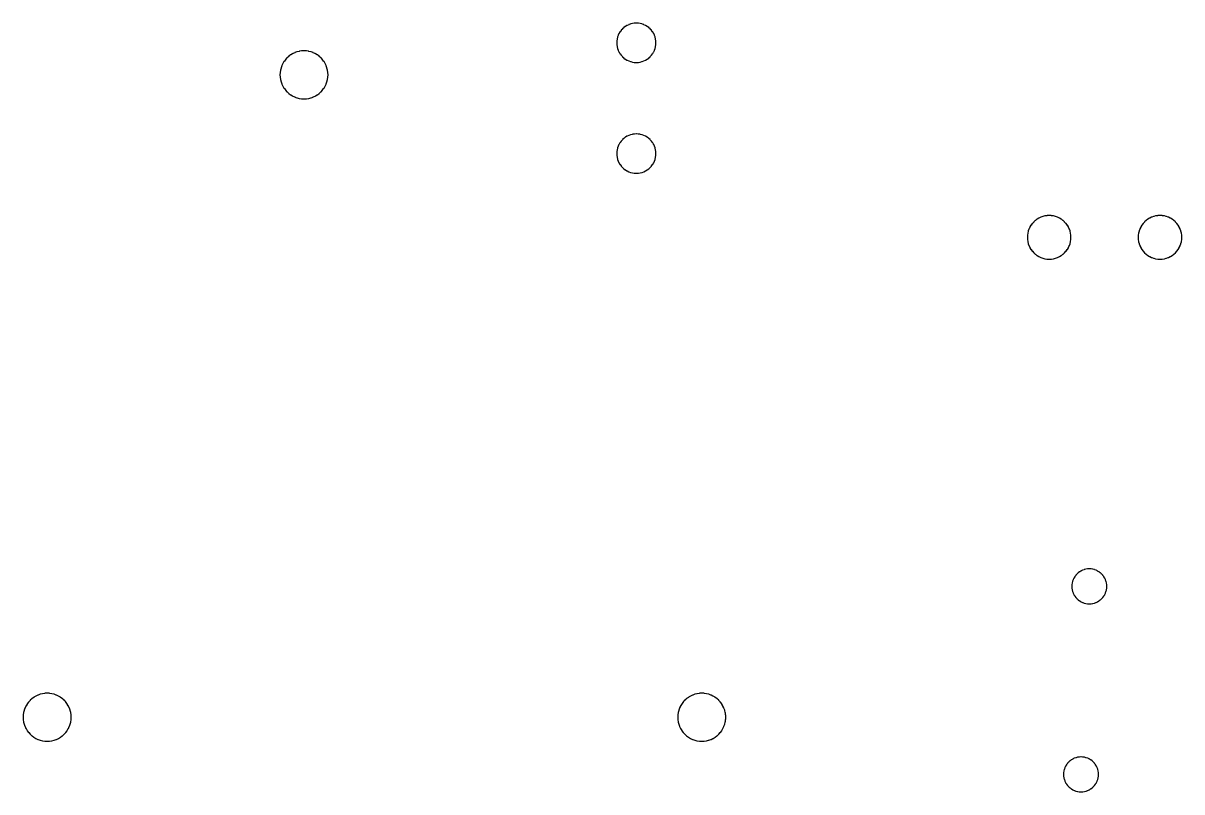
# Model space of a CAD drawing. Header units: metres. Extents: x 67.5 to 123.2, y -122.3 to -85.6.
# Drawn here: x 67.53 to 94.08, y -122.29 to -104.67 of the extents above; entities that cross this region are included whole.
import ezdxf

# ---------------------------------------------------------------- set-up
doc = ezdxf.new("R2010")
doc.units = ezdxf.units.M

msp = doc.modelspace()

# ---------------------------------------------------------------- linework, layer by layer
for points in [[(82.03, -105.118), (82.028, -105.078), (82.028, -105.077), (82.028, -105.076), (82.028, -105.075), (82.028, -105.073), (82.022, -105.035), (82.022, -105.033), (82.021, -105.032), (82.021, -105.031), (82.021, -105.03), (82.011, -104.992), (82.011, -104.991), (82.011, -104.989), (82.01, -104.988), (82.01, -104.987), (81.997, -104.95), (81.996, -104.949), (81.996, -104.948), (81.995, -104.947), (81.995, -104.946), (81.978, -104.91), (81.977, -104.909), (81.977, -104.908), (81.976, -104.907), (81.976, -104.906), (81.955, -104.872), (81.955, -104.871), (81.954, -104.87), (81.953, -104.869), (81.953, -104.868), (81.929, -104.836), (81.929, -104.835), (81.928, -104.835), (81.927, -104.834), (81.926, -104.833), (81.9, -104.804), (81.899, -104.803), (81.898, -104.802), (81.897, -104.801), (81.896, -104.8), (81.867, -104.774), (81.866, -104.773), (81.865, -104.772), (81.865, -104.771), (81.864, -104.771), (81.832, -104.747), (81.831, -104.747), (81.83, -104.746), (81.829, -104.745), (81.828, -104.745), (81.794, -104.724), (81.793, -104.724), (81.792, -104.723), (81.791, -104.723), (81.79, -104.722), (81.754, -104.705), (81.753, -104.705), (81.752, -104.704), (81.751, -104.704), (81.75, -104.703), (81.713, -104.69), (81.712, -104.69), (81.711, -104.689), (81.709, -104.689), (81.708, -104.689), (81.67, -104.679), (81.669, -104.679), (81.668, -104.679), (81.667, -104.678), (81.665, -104.678), (81.627, -104.672), (81.625, -104.672), (81.624, -104.672), (81.623, -104.672), (81.622, -104.672), (81.582, -104.67), (81.581, -104.67), (81.58, -104.67), (81.579, -104.67), (81.578, -104.67), (81.538, -104.672), (81.537, -104.672), (81.536, -104.672), (81.535, -104.672), (81.533, -104.672), (81.495, -104.678), (81.493, -104.678), (81.492, -104.679), (81.491, -104.679), (81.49, -104.679), (81.452, -104.689), (81.451, -104.689), (81.449, -104.689), (81.448, -104.69), (81.447, -104.69), (81.41, -104.703), (81.409, -104.704), (81.408, -104.704), (81.407, -104.705), (81.406, -104.705), (81.37, -104.722), (81.369, -104.723), (81.368, -104.723), (81.367, -104.724), (81.366, -104.724), (81.332, -104.745), (81.331, -104.745), (81.33, -104.746), (81.329, -104.747), (81.328, -104.747), (81.296, -104.771), (81.295, -104.771), (81.295, -104.772), (81.294, -104.773), (81.293, -104.774), (81.264, -104.8), (81.263, -104.801), (81.262, -104.802), (81.261, -104.803), (81.26, -104.804), (81.234, -104.833), (81.233, -104.834), (81.232, -104.835), (81.231, -104.835), (81.231, -104.836), (81.207, -104.868), (81.207, -104.869), (81.206, -104.87), (81.205, -104.871), (81.205, -104.872), (81.184, -104.906), (81.184, -104.907), (81.183, -104.908), (81.183, -104.909), (81.182, -104.91), (81.165, -104.946), (81.165, -104.947), (81.164, -104.948), (81.164, -104.949), (81.163, -104.95), (81.15, -104.987), (81.15, -104.988), (81.149, -104.989), (81.149, -104.991), (81.149, -104.992), (81.139, -105.03), (81.139, -105.031), (81.139, -105.032), (81.138, -105.033), (81.138, -105.035), (81.132, -105.073), (81.132, -105.075), (81.132, -105.076), (81.132, -105.077), (81.132, -105.078), (81.13, -105.118), (81.13, -105.119), (81.13, -105.12), (81.13, -105.121), (81.13, -105.122), (81.132, -105.162), (81.132, -105.163), (81.132, -105.164), (81.132, -105.165), (81.132, -105.167), (81.138, -105.205), (81.138, -105.207), (81.139, -105.208), (81.139, -105.209), (81.139, -105.21), (81.149, -105.248), (81.149, -105.249), (81.149, -105.251), (81.15, -105.252), (81.15, -105.253), (81.163, -105.29), (81.164, -105.291), (81.164, -105.292), (81.165, -105.293), (81.165, -105.294), (81.182, -105.33), (81.183, -105.331), (81.183, -105.332), (81.184, -105.333), (81.184, -105.334), (81.205, -105.368), (81.205, -105.369), (81.206, -105.37), (81.207, -105.371), (81.207, -105.372), (81.231, -105.404), (81.231, -105.405), (81.232, -105.405), (81.233, -105.406), (81.234, -105.407), (81.26, -105.436), (81.261, -105.437), (81.262, -105.438), (81.263, -105.439), (81.264, -105.44), (81.293, -105.466), (81.294, -105.467), (81.295, -105.468), (81.295, -105.469), (81.296, -105.469), (81.328, -105.493), (81.329, -105.493), (81.33, -105.494), (81.331, -105.495), (81.332, -105.495), (81.366, -105.516), (81.367, -105.516), (81.368, -105.517), (81.369, -105.517), (81.37, -105.518), (81.406, -105.535), (81.407, -105.535), (81.408, -105.536), (81.409, -105.536), (81.41, -105.537), (81.447, -105.55), (81.448, -105.55), (81.449, -105.551), (81.451, -105.551), (81.452, -105.551), (81.49, -105.561), (81.491, -105.561), (81.492, -105.561), (81.493, -105.562), (81.495, -105.562), (81.533, -105.568), (81.535, -105.568), (81.536, -105.568), (81.537, -105.568), (81.538, -105.568), (81.578, -105.57), (81.579, -105.57), (81.58, -105.57), (81.581, -105.57), (81.582, -105.57), (81.622, -105.568), (81.623, -105.568), (81.624, -105.568), (81.625, -105.568), (81.627, -105.568), (81.665, -105.562), (81.667, -105.562), (81.668, -105.561), (81.669, -105.561), (81.67, -105.561), (81.708, -105.551), (81.709, -105.551), (81.711, -105.551), (81.712, -105.55), (81.713, -105.55), (81.75, -105.537), (81.751, -105.536), (81.752, -105.536), (81.753, -105.535), (81.754, -105.535), (81.79, -105.518), (81.791, -105.517), (81.792, -105.517), (81.793, -105.516), (81.794, -105.516), (81.828, -105.495), (81.829, -105.495), (81.83, -105.494), (81.831, -105.493), (81.832, -105.493), (81.864, -105.469), (81.865, -105.469), (81.865, -105.468), (81.866, -105.467), (81.867, -105.466), (81.896, -105.44), (81.897, -105.439), (81.898, -105.438), (81.899, -105.437), (81.9, -105.436), (81.926, -105.407), (81.927, -105.406), (81.928, -105.405), (81.929, -105.405), (81.929, -105.404), (81.953, -105.372), (81.953, -105.371), (81.954, -105.37), (81.955, -105.369), (81.955, -105.368), (81.976, -105.334), (81.976, -105.333), (81.977, -105.332), (81.977, -105.331), (81.978, -105.33), (81.995, -105.294), (81.995, -105.293), (81.996, -105.292), (81.996, -105.291), (81.997, -105.29), (82.01, -105.253), (82.01, -105.252), (82.011, -105.251), (82.011, -105.249), (82.011, -105.248), (82.021, -105.21), (82.021, -105.209), (82.021, -105.208), (82.022, -105.207), (82.022, -105.205), (82.028, -105.167), (82.028, -105.165), (82.028, -105.164), (82.028, -105.163), (82.028, -105.162), (82.03, -105.122), (82.03, -105.121), (82.03, -105.12), (82.03, -105.119), (82.03, -105.118)], [(74.515, -105.853), (74.513, -105.804), (74.512, -105.802), (74.512, -105.801), (74.512, -105.8), (74.512, -105.799), (74.505, -105.75), (74.505, -105.749), (74.504, -105.748), (74.504, -105.746), (74.504, -105.745), (74.492, -105.698), (74.492, -105.697), (74.491, -105.695), (74.491, -105.694), (74.491, -105.693), (74.474, -105.647), (74.474, -105.646), (74.473, -105.645), (74.473, -105.643), (74.472, -105.642), (74.451, -105.598), (74.451, -105.597), (74.45, -105.596), (74.449, -105.595), (74.449, -105.594), (74.424, -105.552), (74.423, -105.55), (74.422, -105.549), (74.422, -105.548), (74.421, -105.547), (74.392, -105.508), (74.391, -105.507), (74.39, -105.506), (74.389, -105.505), (74.389, -105.504), (74.356, -105.468), (74.355, -105.467), (74.354, -105.466), (74.353, -105.465), (74.352, -105.464), (74.316, -105.431), (74.315, -105.431), (74.314, -105.43), (74.313, -105.429), (74.312, -105.428), (74.273, -105.399), (74.272, -105.398), (74.271, -105.398), (74.27, -105.397), (74.268, -105.396), (74.226, -105.371), (74.225, -105.371), (74.224, -105.37), (74.223, -105.369), (74.222, -105.369), (74.178, -105.348), (74.177, -105.347), (74.175, -105.347), (74.174, -105.346), (74.173, -105.346), (74.127, -105.329), (74.126, -105.329), (74.125, -105.329), (74.123, -105.328), (74.122, -105.328), (74.075, -105.316), (74.074, -105.316), (74.072, -105.316), (74.071, -105.315), (74.07, -105.315), (74.021, -105.308), (74.02, -105.308), (74.019, -105.308), (74.018, -105.308), (74.016, -105.307), (73.967, -105.305), (73.966, -105.305), (73.965, -105.305), (73.964, -105.305), (73.963, -105.305), (73.914, -105.307), (73.912, -105.308), (73.911, -105.308), (73.91, -105.308), (73.909, -105.308), (73.86, -105.315), (73.859, -105.315), (73.858, -105.316), (73.856, -105.316), (73.855, -105.316), (73.808, -105.328), (73.807, -105.328), (73.805, -105.329), (73.804, -105.329), (73.803, -105.329), (73.757, -105.346), (73.756, -105.346), (73.755, -105.347), (73.753, -105.347), (73.752, -105.348), (73.708, -105.369), (73.707, -105.369), (73.706, -105.37), (73.705, -105.371), (73.704, -105.371), (73.662, -105.396), (73.66, -105.397), (73.659, -105.398), (73.658, -105.398), (73.657, -105.399), (73.618, -105.428), (73.617, -105.429), (73.616, -105.43), (73.615, -105.431), (73.614, -105.431), (73.578, -105.464), (73.577, -105.465), (73.576, -105.466), (73.575, -105.467), (73.574, -105.468), (73.541, -105.504), (73.541, -105.505), (73.54, -105.506), (73.539, -105.507), (73.538, -105.508), (73.509, -105.547), (73.508, -105.548), (73.508, -105.549), (73.507, -105.55), (73.506, -105.552), (73.481, -105.594), (73.481, -105.595), (73.48, -105.596), (73.479, -105.597), (73.479, -105.598), (73.458, -105.642), (73.457, -105.643), (73.457, -105.645), (73.456, -105.646), (73.456, -105.647), (73.439, -105.693), (73.439, -105.694), (73.439, -105.695), (73.438, -105.697), (73.438, -105.698), (73.426, -105.745), (73.426, -105.746), (73.426, -105.748), (73.425, -105.749), (73.425, -105.75), (73.418, -105.799), (73.418, -105.8), (73.418, -105.801), (73.418, -105.802), (73.417, -105.804), (73.415, -105.853), (73.415, -105.854), (73.415, -105.855), (73.415, -105.856), (73.415, -105.857), (73.417, -105.906), (73.418, -105.908), (73.418, -105.909), (73.418, -105.91), (73.418, -105.911), (73.425, -105.96), (73.425, -105.961), (73.426, -105.962), (73.426, -105.964), (73.426, -105.965), (73.438, -106.012), (73.438, -106.013), (73.439, -106.015), (73.439, -106.016), (73.439, -106.017), (73.456, -106.063), (73.456, -106.064), (73.457, -106.065), (73.457, -106.067), (73.458, -106.068), (73.479, -106.112), (73.479, -106.113), (73.48, -106.114), (73.481, -106.115), (73.481, -106.116), (73.506, -106.158), (73.507, -106.16), (73.508, -106.161), (73.508, -106.162), (73.509, -106.163), (73.538, -106.202), (73.539, -106.203), (73.54, -106.204), (73.541, -106.205), (73.541, -106.206), (73.574, -106.242), (73.575, -106.243), (73.576, -106.244), (73.577, -106.245), (73.578, -106.246), (73.614, -106.279), (73.615, -106.279), (73.616, -106.28), (73.617, -106.281), (73.618, -106.282), (73.657, -106.311), (73.658, -106.312), (73.659, -106.312), (73.66, -106.313), (73.662, -106.314), (73.704, -106.339), (73.705, -106.339), (73.706, -106.34), (73.707, -106.341), (73.708, -106.341), (73.752, -106.362), (73.753, -106.363), (73.755, -106.363), (73.756, -106.364), (73.757, -106.364), (73.803, -106.381), (73.804, -106.381), (73.805, -106.381), (73.807, -106.382), (73.808, -106.382), (73.855, -106.394), (73.856, -106.394), (73.858, -106.394), (73.859, -106.395), (73.86, -106.395), (73.909, -106.402), (73.91, -106.402), (73.911, -106.402), (73.912, -106.402), (73.914, -106.403), (73.963, -106.405), (73.964, -106.405), (73.965, -106.405), (73.966, -106.405), (73.967, -106.405), (74.016, -106.403), (74.018, -106.402), (74.019, -106.402), (74.02, -106.402), (74.021, -106.402), (74.07, -106.395), (74.071, -106.395), (74.072, -106.394), (74.074, -106.394), (74.075, -106.394), (74.122, -106.382), (74.123, -106.382), (74.125, -106.381), (74.126, -106.381), (74.127, -106.381), (74.173, -106.364), (74.174, -106.364), (74.175, -106.363), (74.177, -106.363), (74.178, -106.362), (74.222, -106.341), (74.223, -106.341), (74.224, -106.34), (74.225, -106.339), (74.226, -106.339), (74.268, -106.314), (74.27, -106.313), (74.271, -106.312), (74.272, -106.312), (74.273, -106.311), (74.312, -106.282), (74.313, -106.281), (74.314, -106.28), (74.315, -106.279), (74.316, -106.279), (74.352, -106.246), (74.353, -106.245), (74.354, -106.244), (74.355, -106.243), (74.356, -106.242), (74.389, -106.206), (74.389, -106.205), (74.39, -106.204), (74.391, -106.203), (74.392, -106.202), (74.421, -106.163), (74.422, -106.162), (74.422, -106.161), (74.423, -106.16), (74.424, -106.158), (74.449, -106.116), (74.449, -106.115), (74.45, -106.114), (74.451, -106.113), (74.451, -106.112), (74.472, -106.068), (74.473, -106.067), (74.473, -106.065), (74.474, -106.064), (74.474, -106.063), (74.491, -106.017), (74.491, -106.016), (74.491, -106.015), (74.492, -106.013), (74.492, -106.012), (74.504, -105.965), (74.504, -105.964), (74.504, -105.962), (74.505, -105.961), (74.505, -105.96), (74.512, -105.911), (74.512, -105.91), (74.512, -105.909), (74.512, -105.908), (74.513, -105.906), (74.515, -105.857), (74.515, -105.856), (74.515, -105.855), (74.515, -105.854), (74.515, -105.853)], [(82.03, -107.658), (82.028, -107.618), (82.028, -107.617), (82.028, -107.616), (82.028, -107.615), (82.028, -107.613), (82.022, -107.575), (82.022, -107.573), (82.021, -107.572), (82.021, -107.571), (82.021, -107.57), (82.011, -107.532), (82.011, -107.531), (82.011, -107.529), (82.01, -107.528), (82.01, -107.527), (81.997, -107.49), (81.996, -107.489), (81.996, -107.488), (81.995, -107.487), (81.995, -107.486), (81.978, -107.45), (81.977, -107.449), (81.977, -107.448), (81.976, -107.447), (81.976, -107.446), (81.955, -107.412), (81.955, -107.411), (81.954, -107.41), (81.953, -107.409), (81.953, -107.408), (81.929, -107.376), (81.929, -107.375), (81.928, -107.375), (81.927, -107.374), (81.926, -107.373), (81.9, -107.344), (81.899, -107.343), (81.898, -107.342), (81.897, -107.341), (81.896, -107.34), (81.867, -107.314), (81.866, -107.313), (81.865, -107.312), (81.865, -107.311), (81.864, -107.311), (81.832, -107.287), (81.831, -107.287), (81.83, -107.286), (81.829, -107.285), (81.828, -107.285), (81.794, -107.264), (81.793, -107.264), (81.792, -107.263), (81.791, -107.263), (81.79, -107.262), (81.754, -107.245), (81.753, -107.245), (81.752, -107.244), (81.751, -107.244), (81.75, -107.243), (81.713, -107.23), (81.712, -107.23), (81.711, -107.229), (81.709, -107.229), (81.708, -107.229), (81.67, -107.219), (81.669, -107.219), (81.668, -107.219), (81.667, -107.218), (81.665, -107.218), (81.627, -107.212), (81.625, -107.212), (81.624, -107.212), (81.623, -107.212), (81.622, -107.212), (81.582, -107.21), (81.581, -107.21), (81.58, -107.21), (81.579, -107.21), (81.578, -107.21), (81.538, -107.212), (81.537, -107.212), (81.536, -107.212), (81.535, -107.212), (81.533, -107.212), (81.495, -107.218), (81.493, -107.218), (81.492, -107.219), (81.491, -107.219), (81.49, -107.219), (81.452, -107.229), (81.451, -107.229), (81.449, -107.229), (81.448, -107.23), (81.447, -107.23), (81.41, -107.243), (81.409, -107.244), (81.408, -107.244), (81.407, -107.245), (81.406, -107.245), (81.37, -107.262), (81.369, -107.263), (81.368, -107.263), (81.367, -107.264), (81.366, -107.264), (81.332, -107.285), (81.331, -107.285), (81.33, -107.286), (81.329, -107.287), (81.328, -107.287), (81.296, -107.311), (81.295, -107.311), (81.295, -107.312), (81.294, -107.313), (81.293, -107.314), (81.264, -107.34), (81.263, -107.341), (81.262, -107.342), (81.261, -107.343), (81.26, -107.344), (81.234, -107.373), (81.233, -107.374), (81.232, -107.375), (81.231, -107.375), (81.231, -107.376), (81.207, -107.408), (81.207, -107.409), (81.206, -107.41), (81.205, -107.411), (81.205, -107.412), (81.184, -107.446), (81.184, -107.447), (81.183, -107.448), (81.183, -107.449), (81.182, -107.45), (81.165, -107.486), (81.165, -107.487), (81.164, -107.488), (81.164, -107.489), (81.163, -107.49), (81.15, -107.527), (81.15, -107.528), (81.149, -107.529), (81.149, -107.531), (81.149, -107.532), (81.139, -107.57), (81.139, -107.571), (81.139, -107.572), (81.138, -107.573), (81.138, -107.575), (81.132, -107.613), (81.132, -107.615), (81.132, -107.616), (81.132, -107.617), (81.132, -107.618), (81.13, -107.658), (81.13, -107.659), (81.13, -107.66), (81.13, -107.661), (81.13, -107.662), (81.132, -107.702), (81.132, -107.703), (81.132, -107.704), (81.132, -107.705), (81.132, -107.707), (81.138, -107.745), (81.138, -107.747), (81.139, -107.748), (81.139, -107.749), (81.139, -107.75), (81.149, -107.788), (81.149, -107.789), (81.149, -107.791), (81.15, -107.792), (81.15, -107.793), (81.163, -107.83), (81.164, -107.831), (81.164, -107.832), (81.165, -107.833), (81.165, -107.834), (81.182, -107.87), (81.183, -107.871), (81.183, -107.872), (81.184, -107.873), (81.184, -107.874), (81.205, -107.908), (81.205, -107.909), (81.206, -107.91), (81.207, -107.911), (81.207, -107.912), (81.231, -107.944), (81.231, -107.945), (81.232, -107.945), (81.233, -107.946), (81.234, -107.947), (81.26, -107.976), (81.261, -107.977), (81.262, -107.978), (81.263, -107.979), (81.264, -107.98), (81.293, -108.006), (81.294, -108.007), (81.295, -108.008), (81.295, -108.009), (81.296, -108.009), (81.328, -108.033), (81.329, -108.033), (81.33, -108.034), (81.331, -108.035), (81.332, -108.035), (81.366, -108.056), (81.367, -108.056), (81.368, -108.057), (81.369, -108.057), (81.37, -108.058), (81.406, -108.075), (81.407, -108.075), (81.408, -108.076), (81.409, -108.076), (81.41, -108.077), (81.447, -108.09), (81.448, -108.09), (81.449, -108.091), (81.451, -108.091), (81.452, -108.091), (81.49, -108.101), (81.491, -108.101), (81.492, -108.101), (81.493, -108.102), (81.495, -108.102), (81.533, -108.108), (81.535, -108.108), (81.536, -108.108), (81.537, -108.108), (81.538, -108.108), (81.578, -108.11), (81.579, -108.11), (81.58, -108.11), (81.581, -108.11), (81.582, -108.11), (81.622, -108.108), (81.623, -108.108), (81.624, -108.108), (81.625, -108.108), (81.627, -108.108), (81.665, -108.102), (81.667, -108.102), (81.668, -108.101), (81.669, -108.101), (81.67, -108.101), (81.708, -108.091), (81.709, -108.091), (81.711, -108.091), (81.712, -108.09), (81.713, -108.09), (81.75, -108.077), (81.751, -108.076), (81.752, -108.076), (81.753, -108.075), (81.754, -108.075), (81.79, -108.058), (81.791, -108.057), (81.792, -108.057), (81.793, -108.056), (81.794, -108.056), (81.828, -108.035), (81.829, -108.035), (81.83, -108.034), (81.831, -108.033), (81.832, -108.033), (81.864, -108.009), (81.865, -108.009), (81.865, -108.008), (81.866, -108.007), (81.867, -108.006), (81.896, -107.98), (81.897, -107.979), (81.898, -107.978), (81.899, -107.977), (81.9, -107.976), (81.926, -107.947), (81.927, -107.946), (81.928, -107.945), (81.929, -107.945), (81.929, -107.944), (81.953, -107.912), (81.953, -107.911), (81.954, -107.91), (81.955, -107.909), (81.955, -107.908), (81.976, -107.874), (81.976, -107.873), (81.977, -107.872), (81.977, -107.871), (81.978, -107.87), (81.995, -107.834), (81.995, -107.833), (81.996, -107.832), (81.996, -107.831), (81.997, -107.83), (82.01, -107.793), (82.01, -107.792), (82.011, -107.791), (82.011, -107.789), (82.011, -107.788), (82.021, -107.75), (82.021, -107.749), (82.021, -107.748), (82.022, -107.747), (82.022, -107.745), (82.028, -107.707), (82.028, -107.705), (82.028, -107.704), (82.028, -107.703), (82.028, -107.702), (82.03, -107.662), (82.03, -107.661), (82.03, -107.66), (82.03, -107.659), (82.03, -107.658)], [(91.54, -109.578), (91.538, -109.533), (91.538, -109.532), (91.538, -109.531), (91.537, -109.53), (91.537, -109.529), (91.531, -109.485), (91.531, -109.484), (91.53, -109.482), (91.53, -109.481), (91.53, -109.48), (91.519, -109.437), (91.519, -109.436), (91.518, -109.435), (91.518, -109.434), (91.518, -109.433), (91.503, -109.391), (91.502, -109.39), (91.502, -109.389), (91.501, -109.388), (91.501, -109.386), (91.482, -109.346), (91.482, -109.345), (91.481, -109.344), (91.48, -109.343), (91.48, -109.342), (91.457, -109.304), (91.456, -109.303), (91.456, -109.302), (91.455, -109.301), (91.454, -109.3), (91.428, -109.265), (91.427, -109.264), (91.427, -109.263), (91.426, -109.262), (91.425, -109.261), (91.395, -109.228), (91.394, -109.227), (91.394, -109.226), (91.393, -109.226), (91.392, -109.225), (91.359, -109.195), (91.358, -109.194), (91.357, -109.193), (91.356, -109.193), (91.355, -109.192), (91.32, -109.166), (91.319, -109.165), (91.318, -109.164), (91.317, -109.164), (91.316, -109.163), (91.278, -109.14), (91.277, -109.14), (91.276, -109.139), (91.275, -109.138), (91.274, -109.138), (91.234, -109.119), (91.232, -109.119), (91.231, -109.118), (91.23, -109.118), (91.229, -109.117), (91.187, -109.102), (91.186, -109.102), (91.185, -109.102), (91.184, -109.101), (91.183, -109.101), (91.14, -109.09), (91.139, -109.09), (91.138, -109.09), (91.136, -109.089), (91.135, -109.089), (91.091, -109.083), (91.09, -109.083), (91.089, -109.082), (91.088, -109.082), (91.087, -109.082), (91.042, -109.08), (91.041, -109.08), (91.04, -109.08), (91.039, -109.08), (91.038, -109.08), (90.993, -109.082), (90.992, -109.082), (90.991, -109.082), (90.99, -109.083), (90.989, -109.083), (90.945, -109.089), (90.944, -109.089), (90.942, -109.09), (90.941, -109.09), (90.94, -109.09), (90.897, -109.101), (90.896, -109.101), (90.895, -109.102), (90.894, -109.102), (90.893, -109.102), (90.851, -109.117), (90.85, -109.118), (90.849, -109.118), (90.848, -109.119), (90.846, -109.119), (90.806, -109.138), (90.805, -109.138), (90.804, -109.139), (90.803, -109.14), (90.802, -109.14), (90.764, -109.163), (90.763, -109.164), (90.762, -109.164), (90.761, -109.165), (90.76, -109.166), (90.725, -109.192), (90.724, -109.193), (90.723, -109.193), (90.722, -109.194), (90.721, -109.195), (90.688, -109.225), (90.687, -109.226), (90.686, -109.226), (90.686, -109.227), (90.685, -109.228), (90.655, -109.261), (90.654, -109.262), (90.653, -109.263), (90.653, -109.264), (90.652, -109.265), (90.626, -109.3), (90.625, -109.301), (90.624, -109.302), (90.624, -109.303), (90.623, -109.304), (90.6, -109.342), (90.6, -109.343), (90.599, -109.344), (90.598, -109.345), (90.598, -109.346), (90.579, -109.386), (90.579, -109.388), (90.578, -109.389), (90.578, -109.39), (90.577, -109.391), (90.562, -109.433), (90.562, -109.434), (90.562, -109.435), (90.561, -109.436), (90.561, -109.437), (90.55, -109.48), (90.55, -109.481), (90.55, -109.482), (90.549, -109.484), (90.549, -109.485), (90.543, -109.529), (90.543, -109.53), (90.542, -109.531), (90.542, -109.532), (90.542, -109.533), (90.54, -109.578), (90.54, -109.579), (90.54, -109.58), (90.54, -109.581), (90.54, -109.582), (90.542, -109.627), (90.542, -109.628), (90.542, -109.629), (90.543, -109.63), (90.543, -109.631), (90.549, -109.675), (90.549, -109.676), (90.55, -109.678), (90.55, -109.679), (90.55, -109.68), (90.561, -109.723), (90.561, -109.724), (90.562, -109.725), (90.562, -109.726), (90.562, -109.727), (90.577, -109.769), (90.578, -109.77), (90.578, -109.771), (90.579, -109.772), (90.579, -109.774), (90.598, -109.814), (90.598, -109.815), (90.599, -109.816), (90.6, -109.817), (90.6, -109.818), (90.623, -109.856), (90.624, -109.857), (90.624, -109.858), (90.625, -109.859), (90.626, -109.86), (90.652, -109.895), (90.653, -109.896), (90.653, -109.897), (90.654, -109.898), (90.655, -109.899), (90.685, -109.932), (90.686, -109.933), (90.686, -109.934), (90.687, -109.934), (90.688, -109.935), (90.721, -109.965), (90.722, -109.966), (90.723, -109.967), (90.724, -109.967), (90.725, -109.968), (90.76, -109.994), (90.761, -109.995), (90.762, -109.996), (90.763, -109.996), (90.764, -109.997), (90.802, -110.02), (90.803, -110.02), (90.804, -110.021), (90.805, -110.022), (90.806, -110.022), (90.846, -110.041), (90.848, -110.041), (90.849, -110.042), (90.85, -110.042), (90.851, -110.043), (90.893, -110.058), (90.894, -110.058), (90.895, -110.058), (90.896, -110.059), (90.897, -110.059), (90.94, -110.07), (90.941, -110.07), (90.942, -110.07), (90.944, -110.071), (90.945, -110.071), (90.989, -110.077), (90.99, -110.077), (90.991, -110.078), (90.992, -110.078), (90.993, -110.078), (91.038, -110.08), (91.039, -110.08), (91.04, -110.08), (91.041, -110.08), (91.042, -110.08), (91.087, -110.078), (91.088, -110.078), (91.089, -110.078), (91.09, -110.077), (91.091, -110.077), (91.135, -110.071), (91.136, -110.071), (91.138, -110.07), (91.139, -110.07), (91.14, -110.07), (91.183, -110.059), (91.184, -110.059), (91.185, -110.058), (91.186, -110.058), (91.187, -110.058), (91.229, -110.043), (91.23, -110.042), (91.231, -110.042), (91.232, -110.041), (91.234, -110.041), (91.274, -110.022), (91.275, -110.022), (91.276, -110.021), (91.277, -110.02), (91.278, -110.02), (91.316, -109.997), (91.317, -109.996), (91.318, -109.996), (91.319, -109.995), (91.32, -109.994), (91.355, -109.968), (91.356, -109.967), (91.357, -109.967), (91.358, -109.966), (91.359, -109.965), (91.392, -109.935), (91.393, -109.934), (91.394, -109.934), (91.394, -109.933), (91.395, -109.932), (91.425, -109.899), (91.426, -109.898), (91.427, -109.897), (91.427, -109.896), (91.428, -109.895), (91.454, -109.86), (91.455, -109.859), (91.456, -109.858), (91.456, -109.857), (91.457, -109.856), (91.48, -109.818), (91.48, -109.817), (91.481, -109.816), (91.482, -109.815), (91.482, -109.814), (91.501, -109.774), (91.501, -109.772), (91.502, -109.771), (91.502, -109.77), (91.503, -109.769), (91.518, -109.727), (91.518, -109.726), (91.518, -109.725), (91.519, -109.724), (91.519, -109.723), (91.53, -109.68), (91.53, -109.679), (91.53, -109.678), (91.531, -109.676), (91.531, -109.675), (91.537, -109.631), (91.537, -109.63), (91.538, -109.629), (91.538, -109.628), (91.538, -109.627), (91.54, -109.582), (91.54, -109.581), (91.54, -109.58), (91.54, -109.579), (91.54, -109.578)], [(94.08, -109.578), (94.078, -109.533), (94.078, -109.532), (94.078, -109.531), (94.077, -109.53), (94.077, -109.529), (94.071, -109.485), (94.071, -109.484), (94.07, -109.482), (94.07, -109.481), (94.07, -109.48), (94.059, -109.437), (94.059, -109.436), (94.058, -109.435), (94.058, -109.434), (94.058, -109.433), (94.043, -109.391), (94.042, -109.39), (94.042, -109.389), (94.041, -109.388), (94.041, -109.386), (94.022, -109.346), (94.022, -109.345), (94.021, -109.344), (94.02, -109.343), (94.02, -109.342), (93.997, -109.304), (93.996, -109.303), (93.996, -109.302), (93.995, -109.301), (93.994, -109.3), (93.968, -109.265), (93.967, -109.264), (93.967, -109.263), (93.966, -109.262), (93.965, -109.261), (93.935, -109.228), (93.934, -109.227), (93.934, -109.226), (93.933, -109.226), (93.932, -109.225), (93.899, -109.195), (93.898, -109.194), (93.897, -109.193), (93.896, -109.193), (93.895, -109.192), (93.86, -109.166), (93.859, -109.165), (93.858, -109.164), (93.857, -109.164), (93.856, -109.163), (93.818, -109.14), (93.817, -109.14), (93.816, -109.139), (93.815, -109.138), (93.814, -109.138), (93.774, -109.119), (93.772, -109.119), (93.771, -109.118), (93.77, -109.118), (93.769, -109.117), (93.727, -109.102), (93.726, -109.102), (93.725, -109.102), (93.724, -109.101), (93.723, -109.101), (93.68, -109.09), (93.679, -109.09), (93.678, -109.09), (93.676, -109.089), (93.675, -109.089), (93.631, -109.083), (93.63, -109.083), (93.629, -109.082), (93.628, -109.082), (93.627, -109.082), (93.582, -109.08), (93.581, -109.08), (93.58, -109.08), (93.579, -109.08), (93.578, -109.08), (93.533, -109.082), (93.532, -109.082), (93.531, -109.082), (93.53, -109.083), (93.529, -109.083), (93.485, -109.089), (93.484, -109.089), (93.482, -109.09), (93.481, -109.09), (93.48, -109.09), (93.437, -109.101), (93.436, -109.101), (93.435, -109.102), (93.434, -109.102), (93.433, -109.102), (93.391, -109.117), (93.39, -109.118), (93.389, -109.118), (93.388, -109.119), (93.386, -109.119), (93.346, -109.138), (93.345, -109.138), (93.344, -109.139), (93.343, -109.14), (93.342, -109.14), (93.304, -109.163), (93.303, -109.164), (93.302, -109.164), (93.301, -109.165), (93.3, -109.166), (93.265, -109.192), (93.264, -109.193), (93.263, -109.193), (93.262, -109.194), (93.261, -109.195), (93.228, -109.225), (93.227, -109.226), (93.226, -109.226), (93.226, -109.227), (93.225, -109.228), (93.195, -109.261), (93.194, -109.262), (93.193, -109.263), (93.193, -109.264), (93.192, -109.265), (93.166, -109.3), (93.165, -109.301), (93.164, -109.302), (93.164, -109.303), (93.163, -109.304), (93.14, -109.342), (93.14, -109.343), (93.139, -109.344), (93.138, -109.345), (93.138, -109.346), (93.119, -109.386), (93.119, -109.388), (93.118, -109.389), (93.118, -109.39), (93.117, -109.391), (93.102, -109.433), (93.102, -109.434), (93.102, -109.435), (93.101, -109.436), (93.101, -109.437), (93.09, -109.48), (93.09, -109.481), (93.09, -109.482), (93.089, -109.484), (93.089, -109.485), (93.083, -109.529), (93.083, -109.53), (93.082, -109.531), (93.082, -109.532), (93.082, -109.533), (93.08, -109.578), (93.08, -109.579), (93.08, -109.58), (93.08, -109.581), (93.08, -109.582), (93.082, -109.627), (93.082, -109.628), (93.082, -109.629), (93.083, -109.63), (93.083, -109.631), (93.089, -109.675), (93.089, -109.676), (93.09, -109.678), (93.09, -109.679), (93.09, -109.68), (93.101, -109.723), (93.101, -109.724), (93.102, -109.725), (93.102, -109.726), (93.102, -109.727), (93.117, -109.769), (93.118, -109.77), (93.118, -109.771), (93.119, -109.772), (93.119, -109.774), (93.138, -109.814), (93.138, -109.815), (93.139, -109.816), (93.14, -109.817), (93.14, -109.818), (93.163, -109.856), (93.164, -109.857), (93.164, -109.858), (93.165, -109.859), (93.166, -109.86), (93.192, -109.895), (93.193, -109.896), (93.193, -109.897), (93.194, -109.898), (93.195, -109.899), (93.225, -109.932), (93.226, -109.933), (93.226, -109.934), (93.227, -109.934), (93.228, -109.935), (93.261, -109.965), (93.262, -109.966), (93.263, -109.967), (93.264, -109.967), (93.265, -109.968), (93.3, -109.994), (93.301, -109.995), (93.302, -109.996), (93.303, -109.996), (93.304, -109.997), (93.342, -110.02), (93.343, -110.02), (93.344, -110.021), (93.345, -110.022), (93.346, -110.022), (93.386, -110.041), (93.388, -110.041), (93.389, -110.042), (93.39, -110.042), (93.391, -110.043), (93.433, -110.058), (93.434, -110.058), (93.435, -110.058), (93.436, -110.059), (93.437, -110.059), (93.48, -110.07), (93.481, -110.07), (93.482, -110.07), (93.484, -110.071), (93.485, -110.071), (93.529, -110.077), (93.53, -110.077), (93.531, -110.078), (93.532, -110.078), (93.533, -110.078), (93.578, -110.08), (93.579, -110.08), (93.58, -110.08), (93.581, -110.08), (93.582, -110.08), (93.627, -110.078), (93.628, -110.078), (93.629, -110.078), (93.63, -110.077), (93.631, -110.077), (93.675, -110.071), (93.676, -110.071), (93.678, -110.07), (93.679, -110.07), (93.68, -110.07), (93.723, -110.059), (93.724, -110.059), (93.725, -110.058), (93.726, -110.058), (93.727, -110.058), (93.769, -110.043), (93.77, -110.042), (93.771, -110.042), (93.772, -110.041), (93.774, -110.041), (93.814, -110.022), (93.815, -110.022), (93.816, -110.021), (93.817, -110.02), (93.818, -110.02), (93.856, -109.997), (93.857, -109.996), (93.858, -109.996), (93.859, -109.995), (93.86, -109.994), (93.895, -109.968), (93.896, -109.967), (93.897, -109.967), (93.898, -109.966), (93.899, -109.965), (93.932, -109.935), (93.933, -109.934), (93.934, -109.934), (93.934, -109.933), (93.935, -109.932), (93.965, -109.899), (93.966, -109.898), (93.967, -109.897), (93.967, -109.896), (93.968, -109.895), (93.994, -109.86), (93.995, -109.859), (93.996, -109.858), (93.996, -109.857), (93.997, -109.856), (94.02, -109.818), (94.02, -109.817), (94.021, -109.816), (94.022, -109.815), (94.022, -109.814), (94.041, -109.774), (94.041, -109.772), (94.042, -109.771), (94.042, -109.77), (94.043, -109.769), (94.058, -109.727), (94.058, -109.726), (94.058, -109.725), (94.059, -109.724), (94.059, -109.723), (94.07, -109.68), (94.07, -109.679), (94.07, -109.678), (94.071, -109.676), (94.071, -109.675), (94.077, -109.631), (94.077, -109.63), (94.078, -109.629), (94.078, -109.628), (94.078, -109.627), (94.08, -109.582), (94.08, -109.581), (94.08, -109.58), (94.08, -109.579), (94.08, -109.578)], [(92.36, -117.578), (92.358, -117.543), (92.358, -117.542), (92.358, -117.541), (92.358, -117.54), (92.358, -117.538), (92.353, -117.504), (92.353, -117.503), (92.352, -117.502), (92.352, -117.501), (92.352, -117.5), (92.343, -117.466), (92.343, -117.465), (92.343, -117.464), (92.342, -117.463), (92.342, -117.462), (92.33, -117.429), (92.33, -117.428), (92.33, -117.427), (92.329, -117.426), (92.329, -117.425), (92.314, -117.394), (92.313, -117.393), (92.313, -117.391), (92.312, -117.39), (92.312, -117.389), (92.294, -117.36), (92.293, -117.359), (92.293, -117.358), (92.292, -117.357), (92.291, -117.356), (92.271, -117.328), (92.27, -117.327), (92.269, -117.326), (92.268, -117.325), (92.268, -117.324), (92.245, -117.299), (92.244, -117.298), (92.243, -117.297), (92.242, -117.296), (92.241, -117.295), (92.216, -117.272), (92.215, -117.272), (92.214, -117.271), (92.213, -117.27), (92.212, -117.269), (92.184, -117.249), (92.183, -117.248), (92.182, -117.247), (92.181, -117.247), (92.18, -117.246), (92.151, -117.228), (92.15, -117.228), (92.149, -117.227), (92.147, -117.227), (92.146, -117.226), (92.115, -117.211), (92.114, -117.211), (92.113, -117.21), (92.112, -117.21), (92.111, -117.21), (92.078, -117.198), (92.077, -117.198), (92.076, -117.197), (92.075, -117.197), (92.074, -117.197), (92.04, -117.188), (92.039, -117.188), (92.038, -117.188), (92.037, -117.187), (92.036, -117.187), (92.002, -117.182), (92, -117.182), (91.999, -117.182), (91.998, -117.182), (91.997, -117.182), (91.962, -117.18), (91.961, -117.18), (91.96, -117.18), (91.959, -117.18), (91.958, -117.18), (91.923, -117.182), (91.922, -117.182), (91.921, -117.182), (91.92, -117.182), (91.918, -117.182), (91.884, -117.187), (91.883, -117.187), (91.882, -117.188), (91.881, -117.188), (91.88, -117.188), (91.846, -117.197), (91.845, -117.197), (91.844, -117.197), (91.843, -117.198), (91.842, -117.198), (91.809, -117.21), (91.808, -117.21), (91.807, -117.21), (91.806, -117.211), (91.805, -117.211), (91.774, -117.226), (91.773, -117.227), (91.771, -117.227), (91.77, -117.228), (91.769, -117.228), (91.74, -117.246), (91.739, -117.247), (91.738, -117.247), (91.737, -117.248), (91.736, -117.249), (91.708, -117.269), (91.707, -117.27), (91.706, -117.271), (91.705, -117.272), (91.704, -117.272), (91.679, -117.295), (91.678, -117.296), (91.677, -117.297), (91.676, -117.298), (91.675, -117.299), (91.652, -117.324), (91.652, -117.325), (91.651, -117.326), (91.65, -117.327), (91.649, -117.328), (91.629, -117.356), (91.628, -117.357), (91.627, -117.358), (91.627, -117.359), (91.626, -117.36), (91.608, -117.389), (91.608, -117.39), (91.607, -117.391), (91.607, -117.393), (91.606, -117.394), (91.591, -117.425), (91.591, -117.426), (91.59, -117.427), (91.59, -117.428), (91.59, -117.429), (91.578, -117.462), (91.578, -117.463), (91.577, -117.464), (91.577, -117.465), (91.577, -117.466), (91.568, -117.5), (91.568, -117.501), (91.568, -117.502), (91.567, -117.503), (91.567, -117.504), (91.562, -117.538), (91.562, -117.54), (91.562, -117.541), (91.562, -117.542), (91.562, -117.543), (91.56, -117.578), (91.56, -117.579), (91.56, -117.58), (91.56, -117.581), (91.56, -117.582), (91.562, -117.617), (91.562, -117.618), (91.562, -117.619), (91.562, -117.62), (91.562, -117.622), (91.567, -117.656), (91.567, -117.657), (91.568, -117.658), (91.568, -117.659), (91.568, -117.66), (91.577, -117.694), (91.577, -117.695), (91.577, -117.696), (91.578, -117.697), (91.578, -117.698), (91.59, -117.731), (91.59, -117.732), (91.59, -117.733), (91.591, -117.734), (91.591, -117.735), (91.606, -117.766), (91.607, -117.767), (91.607, -117.769), (91.608, -117.77), (91.608, -117.771), (91.626, -117.8), (91.627, -117.801), (91.627, -117.802), (91.628, -117.803), (91.629, -117.804), (91.649, -117.832), (91.65, -117.833), (91.651, -117.834), (91.652, -117.835), (91.652, -117.836), (91.675, -117.861), (91.676, -117.862), (91.677, -117.863), (91.678, -117.864), (91.679, -117.865), (91.704, -117.888), (91.705, -117.888), (91.706, -117.889), (91.707, -117.89), (91.708, -117.891), (91.736, -117.911), (91.737, -117.912), (91.738, -117.913), (91.739, -117.913), (91.74, -117.914), (91.769, -117.932), (91.77, -117.932), (91.771, -117.933), (91.773, -117.933), (91.774, -117.934), (91.805, -117.949), (91.806, -117.949), (91.807, -117.95), (91.808, -117.95), (91.809, -117.95), (91.842, -117.962), (91.843, -117.962), (91.844, -117.963), (91.845, -117.963), (91.846, -117.963), (91.88, -117.972), (91.881, -117.972), (91.882, -117.972), (91.883, -117.973), (91.884, -117.973), (91.918, -117.978), (91.92, -117.978), (91.921, -117.978), (91.922, -117.978), (91.923, -117.978), (91.958, -117.98), (91.959, -117.98), (91.96, -117.98), (91.961, -117.98), (91.962, -117.98), (91.997, -117.978), (91.998, -117.978), (91.999, -117.978), (92, -117.978), (92.002, -117.978), (92.036, -117.973), (92.037, -117.973), (92.038, -117.972), (92.039, -117.972), (92.04, -117.972), (92.074, -117.963), (92.075, -117.963), (92.076, -117.963), (92.077, -117.962), (92.078, -117.962), (92.111, -117.95), (92.112, -117.95), (92.113, -117.95), (92.114, -117.949), (92.115, -117.949), (92.146, -117.934), (92.147, -117.933), (92.149, -117.933), (92.15, -117.932), (92.151, -117.932), (92.18, -117.914), (92.181, -117.913), (92.182, -117.913), (92.183, -117.912), (92.184, -117.911), (92.212, -117.891), (92.213, -117.89), (92.214, -117.889), (92.215, -117.888), (92.216, -117.888), (92.241, -117.865), (92.242, -117.864), (92.243, -117.863), (92.244, -117.862), (92.245, -117.861), (92.268, -117.836), (92.268, -117.835), (92.269, -117.834), (92.27, -117.833), (92.271, -117.832), (92.291, -117.804), (92.292, -117.803), (92.293, -117.802), (92.293, -117.801), (92.294, -117.8), (92.312, -117.771), (92.312, -117.77), (92.313, -117.769), (92.313, -117.767), (92.314, -117.766), (92.329, -117.735), (92.329, -117.734), (92.33, -117.733), (92.33, -117.732), (92.33, -117.731), (92.342, -117.698), (92.342, -117.697), (92.343, -117.696), (92.343, -117.695), (92.343, -117.694), (92.352, -117.66), (92.352, -117.659), (92.352, -117.658), (92.353, -117.657), (92.353, -117.656), (92.358, -117.622), (92.358, -117.62), (92.358, -117.619), (92.358, -117.618), (92.358, -117.617), (92.36, -117.582), (92.36, -117.581), (92.36, -117.58), (92.36, -117.579), (92.36, -117.578)], [(68.63, -120.578), (68.628, -120.529), (68.627, -120.527), (68.627, -120.526), (68.627, -120.525), (68.627, -120.524), (68.62, -120.475), (68.62, -120.474), (68.619, -120.473), (68.619, -120.471), (68.619, -120.47), (68.607, -120.423), (68.607, -120.422), (68.606, -120.42), (68.606, -120.419), (68.606, -120.418), (68.589, -120.372), (68.589, -120.371), (68.588, -120.37), (68.588, -120.368), (68.587, -120.367), (68.566, -120.323), (68.566, -120.322), (68.565, -120.321), (68.564, -120.32), (68.564, -120.319), (68.539, -120.277), (68.538, -120.275), (68.537, -120.274), (68.537, -120.273), (68.536, -120.272), (68.507, -120.233), (68.506, -120.232), (68.505, -120.231), (68.504, -120.23), (68.504, -120.229), (68.471, -120.193), (68.47, -120.192), (68.469, -120.191), (68.468, -120.19), (68.467, -120.189), (68.431, -120.156), (68.43, -120.156), (68.429, -120.155), (68.428, -120.154), (68.427, -120.153), (68.388, -120.124), (68.387, -120.123), (68.386, -120.123), (68.385, -120.122), (68.383, -120.121), (68.341, -120.096), (68.34, -120.096), (68.339, -120.095), (68.338, -120.094), (68.337, -120.094), (68.293, -120.073), (68.292, -120.072), (68.29, -120.072), (68.289, -120.071), (68.288, -120.071), (68.242, -120.054), (68.241, -120.054), (68.24, -120.054), (68.238, -120.053), (68.237, -120.053), (68.19, -120.041), (68.189, -120.041), (68.187, -120.041), (68.186, -120.04), (68.185, -120.04), (68.136, -120.033), (68.135, -120.033), (68.134, -120.033), (68.133, -120.033), (68.131, -120.032), (68.082, -120.03), (68.081, -120.03), (68.08, -120.03), (68.079, -120.03), (68.078, -120.03), (68.029, -120.032), (68.027, -120.033), (68.026, -120.033), (68.025, -120.033), (68.024, -120.033), (67.975, -120.04), (67.974, -120.04), (67.973, -120.041), (67.971, -120.041), (67.97, -120.041), (67.923, -120.053), (67.922, -120.053), (67.92, -120.054), (67.919, -120.054), (67.918, -120.054), (67.872, -120.071), (67.871, -120.071), (67.87, -120.072), (67.868, -120.072), (67.867, -120.073), (67.823, -120.094), (67.822, -120.094), (67.821, -120.095), (67.82, -120.096), (67.819, -120.096), (67.777, -120.121), (67.775, -120.122), (67.774, -120.123), (67.773, -120.123), (67.772, -120.124), (67.733, -120.153), (67.732, -120.154), (67.731, -120.155), (67.73, -120.156), (67.729, -120.156), (67.693, -120.189), (67.692, -120.19), (67.691, -120.191), (67.69, -120.192), (67.689, -120.193), (67.656, -120.229), (67.656, -120.23), (67.655, -120.231), (67.654, -120.232), (67.653, -120.233), (67.624, -120.272), (67.623, -120.273), (67.623, -120.274), (67.622, -120.275), (67.621, -120.277), (67.596, -120.319), (67.596, -120.32), (67.595, -120.321), (67.594, -120.322), (67.594, -120.323), (67.573, -120.367), (67.572, -120.368), (67.572, -120.37), (67.571, -120.371), (67.571, -120.372), (67.554, -120.418), (67.554, -120.419), (67.554, -120.42), (67.553, -120.422), (67.553, -120.423), (67.541, -120.47), (67.541, -120.471), (67.541, -120.473), (67.54, -120.474), (67.54, -120.475), (67.533, -120.524), (67.533, -120.525), (67.533, -120.526), (67.533, -120.527), (67.532, -120.529), (67.53, -120.578), (67.53, -120.579), (67.53, -120.58), (67.53, -120.581), (67.53, -120.582), (67.532, -120.631), (67.533, -120.633), (67.533, -120.634), (67.533, -120.635), (67.533, -120.636), (67.54, -120.685), (67.54, -120.686), (67.541, -120.687), (67.541, -120.689), (67.541, -120.69), (67.553, -120.737), (67.553, -120.738), (67.554, -120.74), (67.554, -120.741), (67.554, -120.742), (67.571, -120.788), (67.571, -120.789), (67.572, -120.79), (67.572, -120.792), (67.573, -120.793), (67.594, -120.837), (67.594, -120.838), (67.595, -120.839), (67.596, -120.84), (67.596, -120.841), (67.621, -120.883), (67.622, -120.885), (67.623, -120.886), (67.623, -120.887), (67.624, -120.888), (67.653, -120.927), (67.654, -120.928), (67.655, -120.929), (67.656, -120.93), (67.656, -120.931), (67.689, -120.967), (67.69, -120.968), (67.691, -120.969), (67.692, -120.97), (67.693, -120.971), (67.729, -121.004), (67.73, -121.004), (67.731, -121.005), (67.732, -121.006), (67.733, -121.007), (67.772, -121.036), (67.773, -121.037), (67.774, -121.037), (67.775, -121.038), (67.777, -121.039), (67.819, -121.064), (67.82, -121.064), (67.821, -121.065), (67.822, -121.066), (67.823, -121.066), (67.867, -121.087), (67.868, -121.088), (67.87, -121.088), (67.871, -121.089), (67.872, -121.089), (67.918, -121.106), (67.919, -121.106), (67.92, -121.106), (67.922, -121.107), (67.923, -121.107), (67.97, -121.119), (67.971, -121.119), (67.973, -121.119), (67.974, -121.12), (67.975, -121.12), (68.024, -121.127), (68.025, -121.127), (68.026, -121.127), (68.027, -121.127), (68.029, -121.128), (68.078, -121.13), (68.079, -121.13), (68.08, -121.13), (68.081, -121.13), (68.082, -121.13), (68.131, -121.128), (68.133, -121.127), (68.134, -121.127), (68.135, -121.127), (68.136, -121.127), (68.185, -121.12), (68.186, -121.12), (68.187, -121.119), (68.189, -121.119), (68.19, -121.119), (68.237, -121.107), (68.238, -121.107), (68.24, -121.106), (68.241, -121.106), (68.242, -121.106), (68.288, -121.089), (68.289, -121.089), (68.29, -121.088), (68.292, -121.088), (68.293, -121.087), (68.337, -121.066), (68.338, -121.066), (68.339, -121.065), (68.34, -121.064), (68.341, -121.064), (68.383, -121.039), (68.385, -121.038), (68.386, -121.037), (68.387, -121.037), (68.388, -121.036), (68.427, -121.007), (68.428, -121.006), (68.429, -121.005), (68.43, -121.004), (68.431, -121.004), (68.467, -120.971), (68.468, -120.97), (68.469, -120.969), (68.47, -120.968), (68.471, -120.967), (68.504, -120.931), (68.504, -120.93), (68.505, -120.929), (68.506, -120.928), (68.507, -120.927), (68.536, -120.888), (68.537, -120.887), (68.537, -120.886), (68.538, -120.885), (68.539, -120.883), (68.564, -120.841), (68.564, -120.84), (68.565, -120.839), (68.566, -120.838), (68.566, -120.837), (68.587, -120.793), (68.588, -120.792), (68.588, -120.79), (68.589, -120.789), (68.589, -120.788), (68.606, -120.742), (68.606, -120.741), (68.606, -120.74), (68.607, -120.738), (68.607, -120.737), (68.619, -120.69), (68.619, -120.689), (68.619, -120.687), (68.62, -120.686), (68.62, -120.685), (68.627, -120.636), (68.627, -120.635), (68.627, -120.634), (68.627, -120.633), (68.628, -120.631), (68.63, -120.582), (68.63, -120.581), (68.63, -120.58), (68.63, -120.579), (68.63, -120.578)], [(83.63, -120.578), (83.628, -120.529), (83.627, -120.527), (83.627, -120.526), (83.627, -120.525), (83.627, -120.524), (83.62, -120.475), (83.62, -120.474), (83.619, -120.473), (83.619, -120.471), (83.619, -120.47), (83.607, -120.423), (83.607, -120.422), (83.606, -120.42), (83.606, -120.419), (83.606, -120.418), (83.589, -120.372), (83.589, -120.371), (83.588, -120.37), (83.588, -120.368), (83.587, -120.367), (83.566, -120.323), (83.566, -120.322), (83.565, -120.321), (83.564, -120.32), (83.564, -120.319), (83.539, -120.277), (83.538, -120.275), (83.537, -120.274), (83.537, -120.273), (83.536, -120.272), (83.507, -120.233), (83.506, -120.232), (83.505, -120.231), (83.504, -120.23), (83.504, -120.229), (83.471, -120.193), (83.47, -120.192), (83.469, -120.191), (83.468, -120.19), (83.467, -120.189), (83.431, -120.156), (83.43, -120.156), (83.429, -120.155), (83.428, -120.154), (83.427, -120.153), (83.388, -120.124), (83.387, -120.123), (83.386, -120.123), (83.385, -120.122), (83.383, -120.121), (83.341, -120.096), (83.34, -120.096), (83.339, -120.095), (83.338, -120.094), (83.337, -120.094), (83.293, -120.073), (83.292, -120.072), (83.29, -120.072), (83.289, -120.071), (83.288, -120.071), (83.242, -120.054), (83.241, -120.054), (83.24, -120.054), (83.238, -120.053), (83.237, -120.053), (83.19, -120.041), (83.189, -120.041), (83.187, -120.041), (83.186, -120.04), (83.185, -120.04), (83.136, -120.033), (83.135, -120.033), (83.134, -120.033), (83.133, -120.033), (83.131, -120.032), (83.082, -120.03), (83.081, -120.03), (83.08, -120.03), (83.079, -120.03), (83.078, -120.03), (83.029, -120.032), (83.027, -120.033), (83.026, -120.033), (83.025, -120.033), (83.024, -120.033), (82.975, -120.04), (82.974, -120.04), (82.973, -120.041), (82.971, -120.041), (82.97, -120.041), (82.923, -120.053), (82.922, -120.053), (82.92, -120.054), (82.919, -120.054), (82.918, -120.054), (82.872, -120.071), (82.871, -120.071), (82.87, -120.072), (82.868, -120.072), (82.867, -120.073), (82.823, -120.094), (82.822, -120.094), (82.821, -120.095), (82.82, -120.096), (82.819, -120.096), (82.777, -120.121), (82.775, -120.122), (82.774, -120.123), (82.773, -120.123), (82.772, -120.124), (82.733, -120.153), (82.732, -120.154), (82.731, -120.155), (82.73, -120.156), (82.729, -120.156), (82.693, -120.189), (82.692, -120.19), (82.691, -120.191), (82.69, -120.192), (82.689, -120.193), (82.656, -120.229), (82.656, -120.23), (82.655, -120.231), (82.654, -120.232), (82.653, -120.233), (82.624, -120.272), (82.623, -120.273), (82.623, -120.274), (82.622, -120.275), (82.621, -120.277), (82.596, -120.319), (82.596, -120.32), (82.595, -120.321), (82.594, -120.322), (82.594, -120.323), (82.573, -120.367), (82.572, -120.368), (82.572, -120.37), (82.571, -120.371), (82.571, -120.372), (82.554, -120.418), (82.554, -120.419), (82.554, -120.42), (82.553, -120.422), (82.553, -120.423), (82.541, -120.47), (82.541, -120.471), (82.541, -120.473), (82.54, -120.474), (82.54, -120.475), (82.533, -120.524), (82.533, -120.525), (82.533, -120.526), (82.533, -120.527), (82.532, -120.529), (82.53, -120.578), (82.53, -120.579), (82.53, -120.58), (82.53, -120.581), (82.53, -120.582), (82.532, -120.631), (82.533, -120.633), (82.533, -120.634), (82.533, -120.635), (82.533, -120.636), (82.54, -120.685), (82.54, -120.686), (82.541, -120.687), (82.541, -120.689), (82.541, -120.69), (82.553, -120.737), (82.553, -120.738), (82.554, -120.74), (82.554, -120.741), (82.554, -120.742), (82.571, -120.788), (82.571, -120.789), (82.572, -120.79), (82.572, -120.792), (82.573, -120.793), (82.594, -120.837), (82.594, -120.838), (82.595, -120.839), (82.596, -120.84), (82.596, -120.841), (82.621, -120.883), (82.622, -120.885), (82.623, -120.886), (82.623, -120.887), (82.624, -120.888), (82.653, -120.927), (82.654, -120.928), (82.655, -120.929), (82.656, -120.93), (82.656, -120.931), (82.689, -120.967), (82.69, -120.968), (82.691, -120.969), (82.692, -120.97), (82.693, -120.971), (82.729, -121.004), (82.73, -121.004), (82.731, -121.005), (82.732, -121.006), (82.733, -121.007), (82.772, -121.036), (82.773, -121.037), (82.774, -121.037), (82.775, -121.038), (82.777, -121.039), (82.819, -121.064), (82.82, -121.064), (82.821, -121.065), (82.822, -121.066), (82.823, -121.066), (82.867, -121.087), (82.868, -121.088), (82.87, -121.088), (82.871, -121.089), (82.872, -121.089), (82.918, -121.106), (82.919, -121.106), (82.92, -121.106), (82.922, -121.107), (82.923, -121.107), (82.97, -121.119), (82.971, -121.119), (82.973, -121.119), (82.974, -121.12), (82.975, -121.12), (83.024, -121.127), (83.025, -121.127), (83.026, -121.127), (83.027, -121.127), (83.029, -121.128), (83.078, -121.13), (83.079, -121.13), (83.08, -121.13), (83.081, -121.13), (83.082, -121.13), (83.131, -121.128), (83.133, -121.127), (83.134, -121.127), (83.135, -121.127), (83.136, -121.127), (83.185, -121.12), (83.186, -121.12), (83.187, -121.119), (83.189, -121.119), (83.19, -121.119), (83.237, -121.107), (83.238, -121.107), (83.24, -121.106), (83.241, -121.106), (83.242, -121.106), (83.288, -121.089), (83.289, -121.089), (83.29, -121.088), (83.292, -121.088), (83.293, -121.087), (83.337, -121.066), (83.338, -121.066), (83.339, -121.065), (83.34, -121.064), (83.341, -121.064), (83.383, -121.039), (83.385, -121.038), (83.386, -121.037), (83.387, -121.037), (83.388, -121.036), (83.427, -121.007), (83.428, -121.006), (83.429, -121.005), (83.43, -121.004), (83.431, -121.004), (83.467, -120.971), (83.468, -120.97), (83.469, -120.969), (83.47, -120.968), (83.471, -120.967), (83.504, -120.931), (83.504, -120.93), (83.505, -120.929), (83.506, -120.928), (83.507, -120.927), (83.536, -120.888), (83.537, -120.887), (83.537, -120.886), (83.538, -120.885), (83.539, -120.883), (83.564, -120.841), (83.564, -120.84), (83.565, -120.839), (83.566, -120.838), (83.566, -120.837), (83.587, -120.793), (83.588, -120.792), (83.588, -120.79), (83.589, -120.789), (83.589, -120.788), (83.606, -120.742), (83.606, -120.741), (83.606, -120.74), (83.607, -120.738), (83.607, -120.737), (83.619, -120.69), (83.619, -120.689), (83.619, -120.687), (83.62, -120.686), (83.62, -120.685), (83.627, -120.636), (83.627, -120.635), (83.627, -120.634), (83.627, -120.633), (83.628, -120.631), (83.63, -120.582), (83.63, -120.581), (83.63, -120.58), (83.63, -120.579), (83.63, -120.578)], [(92.17, -121.888), (92.168, -121.853), (92.168, -121.852), (92.168, -121.851), (92.168, -121.85), (92.168, -121.848), (92.163, -121.814), (92.163, -121.813), (92.162, -121.812), (92.162, -121.811), (92.162, -121.81), (92.153, -121.776), (92.153, -121.775), (92.153, -121.774), (92.152, -121.773), (92.152, -121.772), (92.14, -121.739), (92.14, -121.738), (92.14, -121.737), (92.139, -121.736), (92.139, -121.735), (92.124, -121.704), (92.123, -121.703), (92.123, -121.701), (92.122, -121.7), (92.122, -121.699), (92.104, -121.67), (92.103, -121.669), (92.103, -121.668), (92.102, -121.667), (92.101, -121.666), (92.081, -121.638), (92.08, -121.637), (92.079, -121.636), (92.078, -121.635), (92.078, -121.634), (92.055, -121.609), (92.054, -121.608), (92.053, -121.607), (92.052, -121.606), (92.051, -121.605), (92.026, -121.582), (92.025, -121.582), (92.024, -121.581), (92.023, -121.58), (92.022, -121.579), (91.994, -121.559), (91.993, -121.558), (91.992, -121.557), (91.991, -121.557), (91.99, -121.556), (91.961, -121.538), (91.96, -121.538), (91.959, -121.537), (91.957, -121.537), (91.956, -121.536), (91.925, -121.521), (91.924, -121.521), (91.923, -121.52), (91.922, -121.52), (91.921, -121.52), (91.888, -121.508), (91.887, -121.508), (91.886, -121.507), (91.885, -121.507), (91.884, -121.507), (91.85, -121.498), (91.849, -121.498), (91.848, -121.498), (91.847, -121.497), (91.846, -121.497), (91.812, -121.492), (91.81, -121.492), (91.809, -121.492), (91.808, -121.492), (91.807, -121.492), (91.772, -121.49), (91.771, -121.49), (91.77, -121.49), (91.769, -121.49), (91.768, -121.49), (91.733, -121.492), (91.732, -121.492), (91.731, -121.492), (91.73, -121.492), (91.728, -121.492), (91.694, -121.497), (91.693, -121.497), (91.692, -121.498), (91.691, -121.498), (91.69, -121.498), (91.656, -121.507), (91.655, -121.507), (91.654, -121.507), (91.653, -121.508), (91.652, -121.508), (91.619, -121.52), (91.618, -121.52), (91.617, -121.52), (91.616, -121.521), (91.615, -121.521), (91.584, -121.536), (91.583, -121.537), (91.581, -121.537), (91.58, -121.538), (91.579, -121.538), (91.55, -121.556), (91.549, -121.557), (91.548, -121.557), (91.547, -121.558), (91.546, -121.559), (91.518, -121.579), (91.517, -121.58), (91.516, -121.581), (91.515, -121.582), (91.514, -121.582), (91.489, -121.605), (91.488, -121.606), (91.487, -121.607), (91.486, -121.608), (91.485, -121.609), (91.462, -121.634), (91.462, -121.635), (91.461, -121.636), (91.46, -121.637), (91.459, -121.638), (91.439, -121.666), (91.438, -121.667), (91.437, -121.668), (91.437, -121.669), (91.436, -121.67), (91.418, -121.699), (91.418, -121.7), (91.417, -121.701), (91.417, -121.703), (91.416, -121.704), (91.401, -121.735), (91.401, -121.736), (91.4, -121.737), (91.4, -121.738), (91.4, -121.739), (91.388, -121.772), (91.388, -121.773), (91.387, -121.774), (91.387, -121.775), (91.387, -121.776), (91.378, -121.81), (91.378, -121.811), (91.378, -121.812), (91.377, -121.813), (91.377, -121.814), (91.372, -121.848), (91.372, -121.85), (91.372, -121.851), (91.372, -121.852), (91.372, -121.853), (91.37, -121.888), (91.37, -121.889), (91.37, -121.89), (91.37, -121.891), (91.37, -121.892), (91.372, -121.927), (91.372, -121.928), (91.372, -121.929), (91.372, -121.93), (91.372, -121.932), (91.377, -121.966), (91.377, -121.967), (91.378, -121.968), (91.378, -121.969), (91.378, -121.97), (91.387, -122.004), (91.387, -122.005), (91.387, -122.006), (91.388, -122.007), (91.388, -122.008), (91.4, -122.041), (91.4, -122.042), (91.4, -122.043), (91.401, -122.044), (91.401, -122.045), (91.416, -122.076), (91.417, -122.077), (91.417, -122.079), (91.418, -122.08), (91.418, -122.081), (91.436, -122.11), (91.437, -122.111), (91.437, -122.112), (91.438, -122.113), (91.439, -122.114), (91.459, -122.142), (91.46, -122.143), (91.461, -122.144), (91.462, -122.145), (91.462, -122.146), (91.485, -122.171), (91.486, -122.172), (91.487, -122.173), (91.488, -122.174), (91.489, -122.175), (91.514, -122.198), (91.515, -122.198), (91.516, -122.199), (91.517, -122.2), (91.518, -122.201), (91.546, -122.221), (91.547, -122.222), (91.548, -122.223), (91.549, -122.223), (91.55, -122.224), (91.579, -122.242), (91.58, -122.242), (91.581, -122.243), (91.583, -122.243), (91.584, -122.244), (91.615, -122.259), (91.616, -122.259), (91.617, -122.26), (91.618, -122.26), (91.619, -122.26), (91.652, -122.272), (91.653, -122.272), (91.654, -122.273), (91.655, -122.273), (91.656, -122.273), (91.69, -122.282), (91.691, -122.282), (91.692, -122.282), (91.693, -122.283), (91.694, -122.283), (91.728, -122.288), (91.73, -122.288), (91.731, -122.288), (91.732, -122.288), (91.733, -122.288), (91.768, -122.29), (91.769, -122.29), (91.77, -122.29), (91.771, -122.29), (91.772, -122.29), (91.807, -122.288), (91.808, -122.288), (91.809, -122.288), (91.81, -122.288), (91.812, -122.288), (91.846, -122.283), (91.847, -122.283), (91.848, -122.282), (91.849, -122.282), (91.85, -122.282), (91.884, -122.273), (91.885, -122.273), (91.886, -122.273), (91.887, -122.272), (91.888, -122.272), (91.921, -122.26), (91.922, -122.26), (91.923, -122.26), (91.924, -122.259), (91.925, -122.259), (91.956, -122.244), (91.957, -122.243), (91.959, -122.243), (91.96, -122.242), (91.961, -122.242), (91.99, -122.224), (91.991, -122.223), (91.992, -122.223), (91.993, -122.222), (91.994, -122.221), (92.022, -122.201), (92.023, -122.2), (92.024, -122.199), (92.025, -122.198), (92.026, -122.198), (92.051, -122.175), (92.052, -122.174), (92.053, -122.173), (92.054, -122.172), (92.055, -122.171), (92.078, -122.146), (92.078, -122.145), (92.079, -122.144), (92.08, -122.143), (92.081, -122.142), (92.101, -122.114), (92.102, -122.113), (92.103, -122.112), (92.103, -122.111), (92.104, -122.11), (92.122, -122.081), (92.122, -122.08), (92.123, -122.079), (92.123, -122.077), (92.124, -122.076), (92.139, -122.045), (92.139, -122.044), (92.14, -122.043), (92.14, -122.042), (92.14, -122.041), (92.152, -122.008), (92.152, -122.007), (92.153, -122.006), (92.153, -122.005), (92.153, -122.004), (92.162, -121.97), (92.162, -121.969), (92.162, -121.968), (92.163, -121.967), (92.163, -121.966), (92.168, -121.932), (92.168, -121.93), (92.168, -121.929), (92.168, -121.928), (92.168, -121.927), (92.17, -121.892), (92.17, -121.891), (92.17, -121.89), (92.17, -121.889), (92.17, -121.888)]]:
    msp.add_lwpolyline(points)

doc.saveas('drawing.dxf')
